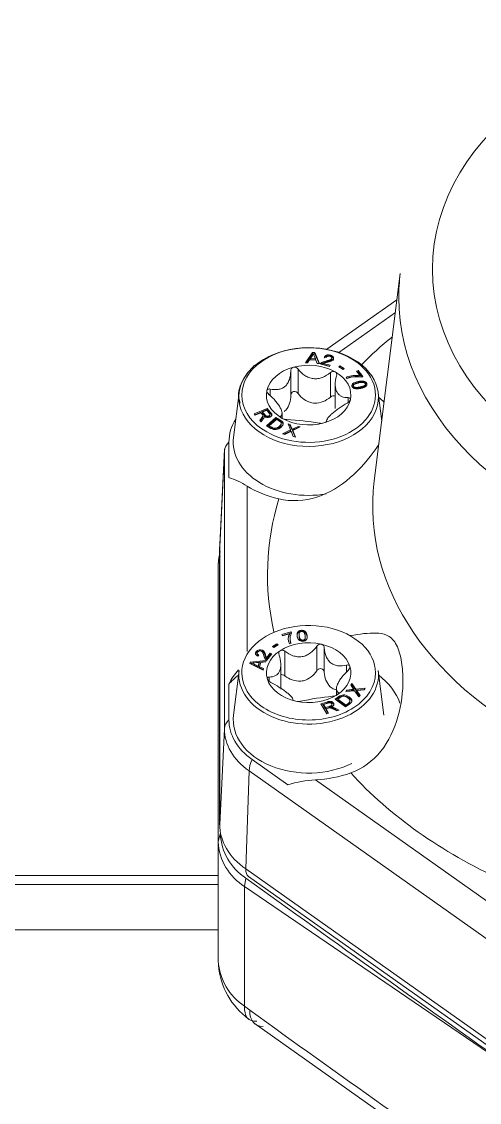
# Model space of a CAD drawing. Header units: millimetres. Extents: x 113490 to 142599, y -20467 to 115.
# Drawn here: x 132934.3 to 132964.7, y -7413.8 to -7342.2 of the extents above; entities that cross this region are included whole.
import ezdxf

# ---------------------------------------------------------------- set-up
doc = ezdxf.new("R2010")
doc.units = ezdxf.units.MM
doc.layers.add('DV1_0', color=7, linetype='Continuous')

msp = doc.modelspace()

# ---------------------------------------------------------------- linework, layer by layer
at = {"layer": 'DV1_0', "color": 7, "linetype": 'Continuous', "lineweight": 15}
for p, q in [((132959.425, -7358.865), (132957.701, -7372.603)), ((132959.206, -7360.609), (132954.559, -7363.895)), ((132953.138, -7364.785), (132953.606, -7364.104)), ((132953.606, -7364.175), (132953.185, -7364.788)), ((132953.413, -7364.587), (132953.278, -7364.794)), ((132953.83, -7364.613), (132953.413, -7364.587)), ((132953.595, -7364.314), (132953.46, -7364.514)), ((132953.46, -7364.514), (132953.799, -7364.534)), ((132953.46, -7364.514), (132953.46, -7364.585)), ((132953.46, -7364.585), (132953.799, -7364.605)), ((132953.606, -7364.104), (132953.606, -7364.175)), ((132953.606, -7364.104), (132953.749, -7364.113)), ((132953.749, -7364.183), (132953.606, -7364.175)), ((132953.799, -7364.534), (132953.718, -7364.333)), ((132953.749, -7364.113), (132953.749, -7364.183)), ((132953.749, -7364.113), (132954.07, -7364.842)), ((132954.038, -7364.84), (132953.749, -7364.183)), ((132953.799, -7364.534), (132953.799, -7364.605)), ((132953.92, -7364.833), (132953.83, -7364.613)), ((132954.501, -7364.435), (132954.388, -7364.395)), ((132954.481, -7364.682), (132954.481, -7364.753)), ((132954.881, -7364.542), (132954.881, -7364.471)), ((132952.16, -7365.334), (132952.16, -7366.953)), ((132953.278, -7364.794), (132953.138, -7364.785)), ((132954.07, -7364.842), (132953.92, -7364.833)), ((132954.725, -7365.029), (132954.108, -7364.86)), ((132954.153, -7364.808), (132954.153, -7364.872)), ((132954.31, -7364.826), (132954.31, -7364.897)), ((132954.31, -7364.826), (132954.767, -7364.951)), ((132954.734, -7365.012), (132954.31, -7364.897)), ((132954.767, -7364.951), (132954.725, -7365.029)), ((132955.342, -7365.062), (132955.422, -7364.996)), ((132955.63, -7365.235), (132955.342, -7365.062)), ((132955.422, -7365.066), (132955.391, -7365.092)), ((132955.422, -7364.996), (132955.422, -7365.066)), ((132955.422, -7364.996), (132955.71, -7365.169)), ((132955.661, -7365.21), (132955.422, -7365.066)), ((132955.71, -7365.169), (132955.63, -7365.235)), ((132956.522, -7365.345), (132956.623, -7365.302)), ((132956.77, -7365.643), (132956.522, -7365.345)), ((132956.623, -7365.373), (132956.565, -7365.397)), ((132956.623, -7365.302), (132956.623, -7365.373)), ((132956.623, -7365.302), (132956.951, -7365.697)), ((132956.908, -7365.715), (132956.623, -7365.373)), ((132955.907, -7365.818), (132955.843, -7365.741)), ((132956.258, -7366.179), (132956.258, -7366.25)), ((132956.77, -7365.643), (132956.77, -7365.714)), ((132956.951, -7365.697), (132956.869, -7365.731)), ((132957.111, -7366.279), (132957.111, -7366.208)), ((132948.736, -7366.77), (132948.369, -7369.729)), ((132955.114, -7366.21), (132955.114, -7367.824)), ((132956.311, -7366.304), (132956.311, -7366.375)), ((132958.197, -7368.654), (132957.963, -7366.77)), ((132949.74, -7368.178), (132950.591, -7367.806)), ((132949.81, -7368.258), (132949.74, -7368.178)), ((132950.591, -7367.877), (132949.785, -7368.23)), ((132950.188, -7368.093), (132949.81, -7368.258)), ((132950.269, -7368.185), (132950.188, -7368.093)), ((132950.567, -7367.927), (132950.285, -7368.05)), ((132950.285, -7368.05), (132950.435, -7368.221)), ((132950.285, -7368.05), (132950.285, -7368.121)), ((132950.285, -7368.121), (132950.435, -7368.292)), ((132950.312, -7368.344), (132950.312, -7368.273)), ((132950.4, -7368.321), (132950.4, -7368.384)), ((132950.733, -7368.117), (132950.567, -7367.927)), ((132950.591, -7367.806), (132950.824, -7368.073)), ((132950.591, -7367.806), (132950.591, -7367.877)), ((132950.824, -7368.144), (132950.591, -7367.877)), ((132950.782, -7368.286), (132950.782, -7368.216)), ((132951.585, -7368.464), (132951.585, -7368.116)), ((132950.117, -7368.608), (132950.224, -7368.451)), ((132950.204, -7368.708), (132950.117, -7368.608)), ((132950.224, -7368.522), (132950.144, -7368.639)), ((132950.344, -7368.502), (132950.204, -7368.708)), ((132950.224, -7368.451), (132950.224, -7368.522)), ((132950.558, -7368.972), (132951.178, -7368.418)), ((132950.841, -7369.131), (132950.558, -7368.972)), ((132951.178, -7368.488), (132950.607, -7369)), ((132951.209, -7368.541), (132950.735, -7368.965)), ((132950.735, -7368.965), (132950.903, -7369.059)), ((132950.735, -7368.965), (132950.735, -7369.036)), ((132950.735, -7369.036), (132950.903, -7369.129)), ((132951.178, -7368.418), (132951.448, -7368.569)), ((132951.178, -7368.418), (132951.178, -7368.488)), ((132951.448, -7368.639), (132951.178, -7368.488)), ((132951.374, -7368.634), (132951.209, -7368.541)), ((132951.526, -7368.878), (132951.526, -7368.807)), ((132951.579, -7368.655), (132951.579, -7368.726)), ((132951.65, -7368.759), (132951.65, -7368.829)), ((132952.151, -7369.239), (132951.985, -7368.839)), ((132951.985, -7368.839), (132952.133, -7368.875)), ((132952.133, -7368.946), (132952.017, -7368.917)), ((132952.133, -7368.875), (132952.223, -7369.088)), ((132952.133, -7368.875), (132952.133, -7368.946)), ((132952.223, -7369.159), (132952.133, -7368.946)), ((132952.783, -7369.032), (132952.3, -7369.271)), ((132952.371, -7369.131), (132952.646, -7368.999)), ((132952.646, -7369.07), (132952.371, -7369.202)), ((132952.646, -7368.999), (132952.783, -7369.032)), ((132952.646, -7368.999), (132952.646, -7369.07)), ((132952.687, -7369.08), (132952.646, -7369.07)), ((132951.138, -7369.127), (132951.138, -7369.198)), ((132951.617, -7369.497), (132952.151, -7369.239)), ((132951.768, -7369.534), (132951.617, -7369.497)), ((132952.151, -7369.31), (132951.714, -7369.521)), ((132952.119, -7369.36), (132951.768, -7369.534)), ((132952.187, -7369.323), (132952.12, -7369.36)), ((132952.151, -7369.239), (132952.151, -7369.31)), ((132952.207, -7369.374), (132952.187, -7369.323)), ((132952.331, -7369.67), (132952.207, -7369.374)), ((132952.223, -7369.088), (132952.223, -7369.159)), ((132952.259, -7369.189), (132952.259, -7369.259)), ((132952.3, -7369.271), (132952.484, -7369.708)), ((132952.3, -7369.271), (132952.3, -7369.342)), ((132952.451, -7369.7), (132952.3, -7369.342)), ((132952.484, -7369.708), (132952.331, -7369.67)), ((132952.371, -7369.131), (132952.371, -7369.202)), ((132947.767, -7370.5), (132947.454, -7376.833)), ((132948.062, -7372.395), (132948.062, -7370.039)), ((132947.349, -7378.126), (132947.49, -7377.605)), ((132947.449, -7377.016), (132947.449, -7395.416)), ((132947.349, -7378.126), (132947.349, -7396.527)), ((132951.573, -7382.794), (132952.174, -7382.624)), ((132952.174, -7382.624), (132952.174, -7382.695)), ((132952.174, -7382.624), (132952.209, -7382.687)), ((132951.617, -7382.871), (132951.573, -7382.794)), ((132952.174, -7382.695), (132951.607, -7382.855)), ((132952.071, -7382.743), (132951.617, -7382.871)), ((132952.186, -7383.372), (132952.068, -7383.405)), ((132952.071, -7382.743), (132952.071, -7382.814)), ((132952.12, -7383.067), (132952.12, -7383.138)), ((132952.128, -7383.179), (132952.128, -7383.25)), ((132952.195, -7382.732), (132952.174, -7382.695)), ((132952.71, -7382.781), (132952.71, -7382.852)), ((132953.129, -7383.048), (132953.129, -7382.977)), ((132949.933, -7384.029), (132949.933, -7384.1)), ((132950.557, -7384.339), (132950.801, -7384.038)), ((132950.801, -7384.109), (132950.557, -7384.409)), ((132950.904, -7384.08), (132950.575, -7384.485)), ((132950.801, -7384.038), (132950.904, -7384.08)), ((132950.801, -7384.038), (132950.801, -7384.109)), ((132950.86, -7384.133), (132950.801, -7384.109)), ((132950.963, -7383.587), (132951.248, -7383.412)), ((132951.043, -7383.653), (132950.963, -7383.587)), ((132951.248, -7383.483), (132951.012, -7383.627)), ((132951.329, -7383.478), (132951.043, -7383.653)), ((132951.248, -7383.412), (132951.248, -7383.483)), ((132951.248, -7383.412), (132951.329, -7383.478)), ((132951.279, -7383.508), (132951.248, -7383.483)), ((132954.389, -7383.685), (132954.389, -7385.304)), ((132949.441, -7384.722), (132949.475, -7384.623)), ((132950.323, -7385.152), (132949.441, -7384.722)), ((132949.475, -7384.694), (132949.462, -7384.732)), ((132949.475, -7384.623), (132950.543, -7384.509)), ((132950.518, -7384.582), (132949.475, -7384.694)), ((132949.475, -7384.623), (132949.475, -7384.694)), ((132949.56, -7384.692), (132949.56, -7384.763)), ((132949.733, -7384.761), (132949.992, -7384.886)), ((132949.733, -7384.761), (132949.733, -7384.832)), ((132950.072, -7384.652), (132949.778, -7384.678)), ((132950.04, -7384.146), (132949.966, -7384.219)), ((132949.992, -7384.886), (132950.072, -7384.652)), ((132949.992, -7384.956), (132950.072, -7384.723)), ((132950.072, -7384.652), (132950.072, -7384.723)), ((132950.186, -7384.642), (132950.088, -7384.93)), ((132950.508, -7384.612), (132950.186, -7384.642)), ((132950.487, -7384.152), (132950.487, -7384.223)), ((132950.543, -7384.509), (132950.508, -7384.612)), ((132950.557, -7384.339), (132950.557, -7384.409)), ((132951.507, -7386.405), (132951.507, -7384.787)), ((132948.736, -7385.171), (132948.369, -7388.13)), ((132949.733, -7384.832), (132949.992, -7384.956)), ((132949.992, -7384.886), (132949.992, -7384.956)), ((132950.088, -7384.93), (132950.088, -7385)), ((132950.088, -7384.93), (132950.356, -7385.055)), ((132950.335, -7385.116), (132950.088, -7385)), ((132950.356, -7385.055), (132950.323, -7385.152)), ((132958.33, -7388.13), (132957.963, -7385.171)), ((132948.062, -7388.439), (132948.062, -7386.082)), ((132956.14, -7386.133), (132956.207, -7386.042)), ((132956.283, -7386.345), (132956.14, -7386.133)), ((132956.207, -7386.113), (132956.165, -7386.17)), ((132956.207, -7386.042), (132956.467, -7386.416)), ((132956.207, -7386.042), (132956.207, -7386.113)), ((132956.467, -7386.486), (132956.207, -7386.113)), ((132955.104, -7387.071), (132955.356, -7386.905)), ((132955.356, -7386.976), (132955.154, -7387.109)), ((132955.191, -7386.381), (132955.191, -7386.815)), ((132955.436, -7386.967), (132955.282, -7387.068)), ((132955.497, -7386.826), (132955.497, -7386.897)), ((132955.653, -7386.793), (132955.653, -7386.864)), ((132955.815, -7386.571), (132955.888, -7386.473)), ((132956.4, -7386.515), (132955.815, -7386.571)), ((132955.888, -7386.543), (132955.872, -7386.566)), ((132955.888, -7386.473), (132956.2, -7386.442)), ((132955.888, -7386.473), (132955.888, -7386.543)), ((132956.2, -7386.513), (132955.888, -7386.543)), ((132956.2, -7386.442), (132956.2, -7386.513)), ((132956.346, -7386.432), (132956.346, -7386.503)), ((132956.68, -7386.928), (132956.4, -7386.515)), ((132956.467, -7386.416), (132957.105, -7386.353)), ((132956.467, -7386.416), (132956.467, -7386.486)), ((132957.049, -7386.429), (132956.467, -7386.486)), ((132956.597, -7386.497), (132956.523, -7386.503)), ((132956.523, -7386.503), (132956.564, -7386.555)), ((132956.523, -7386.503), (132956.523, -7386.573)), ((132956.564, -7386.626), (132956.523, -7386.573)), ((132956.564, -7386.555), (132956.754, -7386.828)), ((132956.564, -7386.555), (132956.564, -7386.626)), ((132956.729, -7386.862), (132956.564, -7386.626)), ((132957.03, -7386.455), (132956.597, -7386.496)), ((132956.754, -7386.828), (132956.68, -7386.928)), ((132957.105, -7386.353), (132957.03, -7386.455)), ((132954.161, -7387.389), (132954.569, -7387.266)), ((132954.553, -7388.04), (132954.161, -7387.389)), ((132954.569, -7387.337), (132954.197, -7387.449)), ((132954.617, -7387.337), (132954.326, -7387.424)), ((132954.326, -7387.424), (132954.456, -7387.64)), ((132954.326, -7387.424), (132954.326, -7387.495)), ((132954.326, -7387.495), (132954.456, -7387.71)), ((132954.456, -7387.64), (132954.717, -7387.561)), ((132954.456, -7387.71), (132954.717, -7387.631)), ((132954.456, -7387.64), (132954.456, -7387.71)), ((132954.642, -7387.671), (132954.501, -7387.714)), ((132954.851, -7387.6), (132954.851, -7387.671)), ((132954.891, -7387.499), (132954.891, -7387.428)), ((132954.944, -7387.61), (132954.944, -7387.681)), ((132955.097, -7387.667), (132955.363, -7387.796)), ((132955.097, -7387.667), (132955.097, -7387.738)), ((132955.786, -7387.588), (132955.104, -7387.071)), ((132955.282, -7387.068), (132955.803, -7387.463)), ((132955.282, -7387.068), (132955.282, -7387.139)), ((132955.282, -7387.139), (132955.803, -7387.534)), ((132956.051, -7387.414), (132955.786, -7387.588)), ((132955.803, -7387.463), (132955.959, -7387.36)), ((132955.803, -7387.534), (132955.959, -7387.431)), ((132955.803, -7387.463), (132955.803, -7387.534)), ((132956.09, -7387.271), (132956.09, -7387.2)), ((132956.09, -7387.206), (132956.09, -7387.277)), ((132954.501, -7387.714), (132954.675, -7388.003)), ((132954.501, -7387.714), (132954.501, -7387.785)), ((132954.639, -7388.014), (132954.501, -7387.785)), ((132954.675, -7388.003), (132954.553, -7388.04)), ((132955.211, -7387.842), (132955.007, -7387.743)), ((132955.273, -7387.823), (132955.097, -7387.738)), ((132955.363, -7387.796), (132955.211, -7387.842)), ((132947.45, -7395.379), (132947.763, -7389.039)), ((132951.968, -7392.749), (132949.611, -7391.083)), ((132947.349, -7396.527), (132947.49, -7396.005)), ((132947.349, -7396.527), (132947.349, -7404.43)), ((132949.356, -7398.829), (132967.756, -7411.84)), ((132947.349, -7399.37), (132849.061, -7399.37)), ((132947.349, -7402.37), (132849.061, -7402.37)), ((132949.747, -7408.558), (132967.503, -7421.115))]:
    msp.add_line(p, q, dxfattribs=at)
at = {"layer": 'DV1_0', "color": 7, "linetype": 'Continuous', "lineweight": 20}
for p, q in [((132955.359, -7364.106), (132959.099, -7361.461)), ((132954.795, -7364.287), (132954.795, -7364.358)), ((132954.868, -7364.515), (132954.868, -7364.586)), ((132952.648, -7365.201), (132952.648, -7366.82)), ((132954.79, -7365.437), (132954.79, -7367.056)), ((132956.623, -7366.034), (132956.623, -7366.105)), ((132957.203, -7366.159), (132957.203, -7366.229)), ((132950.801, -7366.527), (132950.801, -7366.971)), ((132956.317, -7366.335), (132956.317, -7366.405)), ((132956.765, -7366.392), (132956.765, -7366.462)), ((132955.979, -7367.098), (132955.979, -7367.412)), ((132950.435, -7368.221), (132950.435, -7368.292)), ((132950.708, -7368.307), (132950.708, -7368.377)), ((132950.824, -7368.073), (132950.824, -7368.144)), ((132951.502, -7368.322), (132951.502, -7368.392)), ((132950.903, -7369.059), (132950.903, -7369.129)), ((132951.414, -7368.994), (132951.414, -7369.064)), ((132951.448, -7368.569), (132951.448, -7368.639)), ((132947.45, -7376.979), (132947.763, -7370.638)), ((132947.763, -7370.638), (132947.763, -7389.039)), ((132949.262, -7383.917), (132949.262, -7372.958)), ((132947.45, -7395.379), (132947.45, -7376.979)), ((132952.858, -7382.518), (132952.858, -7382.589)), ((132952.722, -7382.894), (132952.722, -7382.965)), ((132952.97, -7383.164), (132952.97, -7383.235)), ((132953.243, -7382.849), (132953.243, -7382.919)), ((132949.877, -7383.918), (132949.877, -7383.989)), ((132950.273, -7383.825), (132950.273, -7383.896)), ((132951.774, -7383.904), (132951.774, -7385.523)), ((132953.89, -7383.574), (132953.89, -7385.193)), ((132955.852, -7384.816), (132955.852, -7385.298)), ((132950.734, -7385.615), (132950.734, -7385.904)), ((132955.311, -7386.638), (132955.311, -7386.725)), ((132955.356, -7386.905), (132955.356, -7386.976)), ((132956.047, -7386.928), (132956.047, -7386.999)), ((132954.569, -7387.266), (132954.569, -7387.337)), ((132954.717, -7387.561), (132954.717, -7387.631)), ((132955.004, -7387.345), (132955.004, -7387.416)), ((132955.959, -7387.36), (132955.959, -7387.431)), ((132949.178, -7398.329), (132949.399, -7391.832)), ((132949.399, -7391.832), (132967.8, -7404.843)), ((132965.517, -7400.705), (132953.803, -7392.423)), ((132967.579, -7411.34), (132949.178, -7398.329)), ((132947.349, -7398.77), (132849.061, -7398.77)), ((132949.107, -7399.498), (132949.183, -7398.934)), ((132949.107, -7399.498), (132967.507, -7412.055)), ((132949.107, -7399.498), (132949.107, -7407.43))]:
    msp.add_line(p, q, dxfattribs=at)
at = {"layer": 'DV1_0', "color": 7, "linetype": 'Continuous', "lineweight": 15}
for centre, radius, start, end in [((132952.896, -7363.856), 0.835, 326.76719, 337.00782), ((132955.127, -7363.759), 1.521, 196.1417, 202.13545), ((132954.6, -7365.483), 0.81, 98.47469, 123.52832), ((132954.6, -7365.553), 0.81, 98.47469, 123.52832), ((132952.411, -7365.321), 0.251, 106.60504, 182.89225), ((132952.404, -7365.371), 0.297, 34.91233, 102.62416), ((132954.985, -7365.644), 0.285, 64.96499, 133.3697), ((132956.518, -7367.694), 2.067, 83.01826, 109.06819), ((132956.518, -7367.765), 2.067, 83.01826, 109.06819), ((132956.453, -7367.337), 1.614, 100.15727, 109.76352), ((132956.576, -7368.038), 2.326, 82.75824, 100.09164), ((132956.358, -7366.292), 0.151, 131.68706, 203.95598), ((132956.712, -7366.79), 0.761, 96.74828, 126.66299), ((132956.712, -7366.861), 0.761, 96.74828, 126.66299), ((132956.883, -7366.986), 0.894, 82.54921, 104.6487), ((132953.911, -7365.949), 1.535, 214.5954, 257.11323), ((132956.358, -7366.363), 0.151, 131.68706, 164.69094), ((132950.758, -7367.018), 1.404, 320.13155, 2.65368), ((132953.726, -7365.878), 1.587, 270.89915, 312.06818), ((132955.73, -7367.087), 0.412, 294.04989, 339.34644), ((132950.06, -7368.379), 0.285, 31.35925, 43.02086), ((132950.641, -7368.07), 0.347, 226.16018, 293.56208), ((132950.225, -7368.353), 0.178, 348.93305, 10.35719), ((132951.125, -7367.1), 1.096, 252.7979, 259.43244), ((132950.015, -7368.273), 0.401, 325.08882, 343.50546), ((132951.133, -7368.667), 0.548, 237.84952, 314.9645), ((132951.127, -7368.725), 0.402, 236.07984, 271.54281), ((132951.079, -7368.651), 0.479, 277.09399, 314.44818), ((132951.079, -7368.722), 0.479, 277.09399, 314.44818), ((132951.166, -7369.053), 0.468, 45.42235, 63.69617), ((132951.081, -7369.269), 0.791, 50.94858, 62.33201), ((132951.081, -7369.339), 0.791, 50.94858, 62.33201), ((132951.441, -7368.824), 0.218, 17.40892, 50.83385), ((132951.441, -7368.895), 0.218, 17.40892, 50.83385), ((132951.929, -7367.849), 0.706, 241.52734, 268.36689), ((132950.684, -7389.51), 20.992, 80.77033, 86.65376), ((132954.17, -7368.116), 0.684, 259.9524, 286.05942), ((132951.127, -7368.795), 0.402, 236.07984, 271.54281), ((132951.655, -7369.348), 0.625, 14.7727, 24.56936), ((132951.655, -7369.419), 0.625, 14.7727, 24.56936), ((132952.971, -7370.451), 1.449, 114.46203, 119.44375), ((132952.971, -7370.521), 1.449, 114.46203, 119.44375), ((132946.769, -7376.716), 4.51, 56.44006, 73.33822), ((132951.211, -7378.342), 3.867, 164.40662, 176.79847), ((132952.77, -7383.077), 0.774, 154.41819, 205.0641), ((132952.77, -7383.148), 0.774, 154.41819, 180.25463), ((132952.975, -7383.067), 0.855, 153.61327, 187.56835), ((132952.793, -7383.084), 0.672, 188.10876, 205.36106), ((132952.793, -7383.155), 0.672, 188.10876, 199.50009), ((132953.002, -7382.866), 0.408, 185.44356, 230.74277), ((132952.935, -7382.883), 0.355, 237.43722, 277.61131), ((132950.138, -7384.141), 0.343, 66.95249, 139.6572), ((132950.138, -7384.211), 0.343, 66.95249, 139.6572), ((132950.123, -7384.099), 0.215, 67.07489, 138.17477), ((132951.59, -7384.114), 0.279, 48.72144, 117.81553), ((132954.141, -7383.732), 0.296, 79.73603, 147.74678), ((132954.133, -7383.689), 0.256, 0.78189, 76.26694), ((132949.421, -7380.755), 3.94, 272.01492, 275.19205), ((132949.044, -7386.24), 1.632, 65.00683, 71.55718), ((132949.044, -7386.311), 1.632, 65.00683, 71.55718), ((132951.184, -7387.522), 3.438, 136.0604, 155.24731), ((132952.769, -7384.341), 1.545, 229.88966, 272.03658), ((132952.581, -7384.37), 1.547, 285.90243, 327.84668), ((132955.759, -7385.299), 1.37, 180.23305, 224.18338), ((132951.013, -7385.57), 0.439, 204.91703, 247.77695), ((132956.753, -7405.548), 18.75, 95.59455, 102.1441), ((132955.474, -7385.309), 1.188, 241.20276, 256.09851), ((132954.88, -7386.197), 0.693, 273.73392, 301.25563), ((132955.844, -7387.613), 0.86, 113.85426, 124.58788), ((132955.844, -7387.683), 0.86, 113.85426, 124.58788), ((132955.756, -7387.416), 0.551, 109.13813, 125.44182), ((132955.666, -7387.235), 0.442, 91.74517, 112.50833), ((132955.666, -7387.306), 0.442, 91.74517, 112.50833), ((132955.665, -7387.306), 0.421, 48.13052, 102.33194), ((132955.663, -7387.404), 0.611, 51.11683, 90.98998), ((132955.663, -7387.474), 0.611, 51.11683, 90.98998), ((132956.382, -7388.041), 1.609, 91.28296, 96.48996), ((132956.382, -7388.111), 1.609, 91.28296, 96.48996), ((132957.043, -7385.863), 0.9, 212.38112, 219.22275), ((132952.662, -7386.575), 0.66, 256.20674, 282.79175), ((132954.81, -7388.195), 0.55, 100.31655, 107.82426), ((132954.844, -7388.09), 0.49, 78.20116, 89.0915), ((132954.844, -7388.16), 0.49, 78.20116, 89.0915), ((132954.737, -7388.408), 0.824, 64.11171, 75.48068), ((132954.737, -7388.479), 0.824, 64.11171, 75.48068), ((132954.148, -7399.68), 7.266, 92.72077, 107.46053), ((132951.2, -7395.815), 3.714, 182.94141, 237.11538), ((132952.312, -7404.288), 4.957, 184.90982, 233.60566)]:
    msp.add_arc(centre, radius, start, end, dxfattribs=at)
at = {"layer": 'DV1_0', "color": 7, "linetype": 'Continuous', "lineweight": 20}
for centre, radius, start, end in [((132951.063, -7396.335), 3.719, 182.95264, 238.25516), ((132951.297, -7404.133), 3.959, 184.31134, 236.41105), ((132954.794, -7400.275), 9.14, 231.52122, 234.18567), ((133619.082, -6479.476), 1144.548, 234.192295, 235.278923)]:
    msp.add_arc(centre, radius, start, end, dxfattribs=at)
msp.add_ellipse((132984.761, -7358.591), major_axis=(-23.211, 0), ratio=0.707107, dxfattribs=at)
at = {"layer": 'DV1_0', "color": 7, "linetype": 'Continuous', "lineweight": 15}
for centre, major_axis, ratio, start_param, end_param in [((132984.761, -7360.455), (-25.436, 0), 0.707107, 6.194678, 6.283185), ((132953.349, -7367.056), (-4.631, 0), 0.707107, 0, 5.597137), ((132953.349, -7366.927), (4.432, 0), 0.707107, 0, 2.456624), ((132953.349, -7367.056), (-4.631, 0), 0.707107, 5.757295, 6.283185), ((132953.349, -7366.927), (-2.8, 0), 0.707107, 5.081401, 6.128599), ((132953.349, -7366.927), (-2.8, 0), 0.707107, 4.034204, 5.081401), ((132954.309, -7364.909), (-0.213, 0), 0.707107, 5.541333, 5.95137), ((132953.349, -7366.927), (-2.8, 0), 0.707107, 2.987006, 4.034204), ((132956.953, -7366.206), (0.158, 0), 0.707107, 0.264558, 1.273013), ((132953.349, -7366.927), (2.8, 0), 0.707107, 2.987006, 4.034204), ((132953.349, -7366.927), (4.432, 0), 0.707107, 4.034204, 6.283185), ((132953.925, -7366.253), (-1.721, 0), 0.707107, 1.362616, 1.469804), ((132953.349, -7366.927), (2.8, 0), 0.707107, 5.081401, 6.128599), ((132953.349, -7370.039), (-6.25, 0), 0.707107, 3.783564, 3.872694), ((132950.439, -7367.207), (1.721, 0), 0.707107, -0.731779, -0.624591), ((132953.349, -7370.039), (-5.287, 0), 0.707107, 5.864567, 6.283185), ((132953.349, -7366.927), (2.8, 0), 0.707107, 4.034204, 5.081401), ((132953.349, -7370.039), (5, 0), 0.707107, 3.053992, 4.948407), ((132953.349, -7370.638), (5.586, 0), 0.707107, 3.106665, 3.141593), ((132953.349, -7369.614), (-6.25, 0), 0.707107, 0.858038, 1.247746), ((132953.349, -7376.979), (-5.899, 0), 0.707107, 6.248257, 6.283185), ((132948.949, -7377.016), (1.5, 0), 0.707107, 3.106686, 3.141593), ((132953.349, -7385.328), (4.432, 0), 0.707107, 0, 3.875749), ((132952.886, -7382.7), (-0.158, 0), 0.707107, 4.825138, 5.833593), ((132953.349, -7385.328), (-2.8, 0), 0.707107, 4.405993, 5.453191), ((132953.349, -7385.328), (2.8, 0), 0.707107, 2.311598, 3.358796), ((132953.349, -7385.328), (2.8, 0), 0.707107, 0.217203, 1.2644), ((132950.674, -7384.352), (-0.213, 0), 0.707107, 0.677135, 1.087172), ((132953.349, -7388.439), (-6.25, 0), 0.707107, 5.552084, 5.720683), ((132953.349, -7385.457), (-4.631, 0), 0.707107, 0, 3.229193), ((132953.349, -7385.457), (-4.631, 0), 0.707107, 6.195585, 6.283185), ((132953.349, -7385.328), (-2.8, 0), 0.707107, 2.311598, 3.358796), ((132953.349, -7385.328), (4.432, 0), 0.707107, 5.453191, 6.283185), ((132953.349, -7388.439), (-6.25, 0), 0.707107, 3.391745, 3.877894), ((132953.349, -7385.328), (-2.8, 0), 0.707107, 0.217203, 1.2644), ((132952.544, -7384.685), (1.721, 0), 0.707107, 4.875998, 4.983186), ((132956.107, -7385.482), (-1.721, 0), 0.707107, 0.687208, 0.794395), ((132953.349, -7385.328), (2.8, 0), 0.707107, 4.405993, 5.453191), ((132953.349, -7388.439), (5, 0), 0.707107, 3.053992, 5.322182), ((132953.349, -7389.039), (-5.586, 0), 0.707107, 0, 0.785398), ((132953.349, -7388.439), (5.287, 0), 0.707107, 3.141593, 3.926991), ((132953.349, -7388.015), (6.25, 0), 0.707107, 4.785029, 5.174737), ((132948.949, -7395.416), (1.5, 0), 0.707107, 3.106686, 3.141593), ((132970.478, -7412.117), (-57.3, 40.501), 0.023272, 1.206524, 1.535376)]:
    msp.add_ellipse(centre, major_axis=major_axis, ratio=ratio, start_param=start_param, end_param=end_param, dxfattribs=at)
at = {"layer": 'DV1_0', "color": 7, "linetype": 'Continuous', "lineweight": 20}
for centre, major_axis, ratio, start_param, end_param in [((132984.761, -7360.455), (-25.436, 0), 0.707107, 0, 2.650107), ((132984.761, -7378.815), (-34.139, 0), 0.707107, -0.71125, -0.613658), ((132953.349, -7366.927), (4.432, 0), 0.707107, 2.456624, 4.034204), ((132949.262, -7370.675), (-1.5, 0), 0.707107, 5.639684, 6.248279), ((132984.761, -7374.301), (27.166, 0), 0.707107, 3.053085, 6.283185), ((132984.761, -7378.815), (34.139, 0), 0.707107, 2.932554, 3.299699), ((132953.349, -7385.328), (4.432, 0), 0.707107, 3.875749, 5.453191), ((132949.262, -7389.076), (-1.5, 0), 0.707107, 5.639684, 6.248279), ((132950.459, -7391.119), (-0.866, -1.225), 0.5, 5.024204, 5.632799), ((132984.761, -7378.815), (-34.139, 0), 0.707107, 0.57636, 0.994436), ((132953.349, -7395.379), (5.899, 0), 0.707107, 3.141593, 3.926991), ((132950.238, -7397.617), (-0.866, -1.225), 0.5, 5.632799, 6.256152)]:
    msp.add_ellipse(centre, major_axis=major_axis, ratio=ratio, start_param=start_param, end_param=end_param, dxfattribs=at)
at = {"layer": 'DV1_0', "color": 7, "linetype": 'Continuous', "lineweight": 15}
for points, degree in [([(132954.56, -7364.749), (132954.424, -7364.781), (132954.341, -7364.809), (132954.31, -7364.826)], 2), ([(132954.388, -7364.395), (132954.45, -7364.305), (132954.662, -7364.251), (132954.795, -7364.287)], 2), ([(132954.795, -7364.358), (132954.662, -7364.321), (132954.45, -7364.376), (132954.388, -7364.465)], 2), ([(132954.481, -7364.682), (132954.68, -7364.635), (132954.843, -7364.561), (132954.868, -7364.515)], 2), ([(132954.868, -7364.586), (132954.843, -7364.632), (132954.68, -7364.706), (132954.481, -7364.753)], 2), ([(132954.755, -7364.353), (132954.673, -7364.331), (132954.535, -7364.374), (132954.501, -7364.435)], 2), ([(132954.985, -7364.549), (132954.964, -7364.589), (132954.876, -7364.653), (132954.723, -7364.708), (132954.56, -7364.749)], 2), ([(132954.868, -7364.515), (132954.895, -7364.467), (132954.833, -7364.374), (132954.755, -7364.353)], 2), ([(132954.795, -7364.287), (132954.929, -7364.324), (132955.028, -7364.472), (132954.985, -7364.549)], 2), ([(132954.985, -7364.62), (132955.028, -7364.542), (132954.929, -7364.394), (132954.795, -7364.358)], 2), ([(132954.881, -7364.542), (132954.881, -7364.563), (132954.868, -7364.586)], 2), ([(132956.657, -7366.12), (132956.419, -7366.168), (132956.294, -7366.277), (132956.317, -7366.335)], 2), ([(132956.623, -7366.034), (132956.794, -7366), (132957.022, -7366.009), (132957.173, -7366.084), (132957.203, -7366.159)], 2), ([(132957.203, -7366.229), (132957.173, -7366.155), (132957.022, -7366.079), (132956.794, -7366.071), (132956.623, -7366.105)], 2), ([(132956.765, -7366.392), (132957.003, -7366.344), (132957.128, -7366.235), (132957.105, -7366.177)], 2), ([(132957.203, -7366.159), (132957.224, -7366.213), (132957.195, -7366.308), (132957.099, -7366.385), (132956.942, -7366.449), (132956.799, -7366.478)], 2), ([(132956.799, -7366.478), (132956.63, -7366.511), (132956.402, -7366.504), (132956.25, -7366.428), (132956.22, -7366.354)], 2), ([(132956.317, -7366.335), (132956.34, -7366.392), (132956.528, -7366.439), (132956.765, -7366.392)], 2), ([(132956.317, -7366.405), (132956.34, -7366.462), (132956.528, -7366.509), (132956.765, -7366.462)], 2), ([(132956.765, -7366.462), (132957.003, -7366.415), (132957.128, -7366.306), (132957.105, -7366.248)], 2), ([(132950.224, -7368.451), (132950.27, -7368.383), (132950.311, -7368.302), (132950.313, -7368.252), (132950.304, -7368.231)], 2), ([(132950.435, -7368.221), (132950.483, -7368.276), (132950.568, -7368.323), (132950.667, -7368.324), (132950.708, -7368.307)], 2), ([(132950.435, -7368.292), (132950.483, -7368.346), (132950.568, -7368.394), (132950.667, -7368.395), (132950.708, -7368.377)], 2), ([(132950.708, -7368.307), (132950.768, -7368.28), (132950.792, -7368.184), (132950.733, -7368.117)], 2), ([(132950.824, -7368.073), (132950.894, -7368.153), (132950.922, -7368.257), (132950.849, -7368.358), (132950.779, -7368.389)], 2), ([(132951.414, -7368.994), (132951.512, -7368.906), (132951.536, -7368.768), (132951.495, -7368.72)], 2), ([(132951.65, -7368.759), (132951.671, -7368.83), (132951.603, -7368.98), (132951.52, -7369.055)], 2), ([(132952.596, -7382.905), (132952.574, -7382.78), (132952.621, -7382.622), (132952.749, -7382.528), (132952.858, -7382.518)], 2), ([(132952.858, -7382.589), (132952.749, -7382.598), (132952.621, -7382.693), (132952.574, -7382.851), (132952.596, -7382.975)], 2), ([(132952.743, -7382.651), (132952.692, -7382.721), (132952.722, -7382.894)], 2), ([(132952.858, -7382.518), (132952.937, -7382.511), (132953.066, -7382.546), (132953.159, -7382.625), (132953.225, -7382.744), (132953.243, -7382.849)], 2), ([(132953.243, -7382.919), (132953.225, -7382.815), (132953.159, -7382.696), (132953.066, -7382.617), (132952.937, -7382.582), (132952.858, -7382.589)], 2), ([(132953.117, -7382.86), (132953.087, -7382.686), (132952.953, -7382.582), (132952.868, -7382.59)], 2), ([(132952.71, -7382.851), (132952.71, -7382.901), (132952.722, -7382.965)], 2), ([(132952.722, -7382.894), (132952.752, -7383.067), (132952.886, -7383.171), (132952.97, -7383.164)], 2), ([(132952.722, -7382.965), (132952.752, -7383.138), (132952.886, -7383.242), (132952.97, -7383.235)], 2), ([(132952.97, -7383.164), (132953.053, -7383.157), (132953.147, -7383.032), (132953.117, -7382.86)], 2), ([(132953.243, -7382.849), (132953.264, -7382.972), (132953.219, -7383.13), (132953.09, -7383.225), (132952.982, -7383.235)], 2), ([(132949.966, -7384.219), (132949.85, -7384.162), (132949.806, -7384.006), (132949.877, -7383.918)], 2), ([(132949.877, -7383.989), (132949.822, -7384.058), (132949.823, -7384.12)], 2), ([(132949.963, -7383.956), (132949.919, -7384.01), (132949.959, -7384.113), (132950.04, -7384.146)], 2), ([(132950.382, -7384.198), (132950.346, -7384.051), (132950.268, -7383.926), (132950.207, -7383.901)], 2), ([(132950.273, -7383.825), (132950.325, -7383.846), (132950.401, -7383.917), (132950.455, -7384.032), (132950.487, -7384.152)], 2), ([(132950.487, -7384.223), (132950.455, -7384.103), (132950.401, -7383.987), (132950.325, -7383.917), (132950.273, -7383.896)], 2), ([(132950.508, -7384.446), (132950.462, -7384.407), (132950.404, -7384.293), (132950.382, -7384.198)], 2), ([(132950.487, -7384.152), (132950.512, -7384.252), (132950.538, -7384.314), (132950.557, -7384.339)], 2), ([(132950.557, -7384.409), (132950.538, -7384.385), (132950.512, -7384.323), (132950.487, -7384.223)], 2), ([(132956.047, -7386.928), (132956.124, -7386.987), (132956.205, -7387.104), (132956.223, -7387.203), (132956.196, -7387.285), (132956.117, -7387.37), (132956.051, -7387.414)], 2), ([(132954.569, -7387.266), (132954.692, -7387.229), (132954.841, -7387.226), (132954.971, -7387.292), (132955.004, -7387.345)], 2), ([(132955.004, -7387.416), (132954.971, -7387.362), (132954.841, -7387.297), (132954.692, -7387.3), (132954.569, -7387.337)], 2), ([(132954.878, -7387.383), (132954.85, -7387.337), (132954.72, -7387.306), (132954.617, -7387.337)], 2), ([(132955.007, -7387.743), (132954.918, -7387.701), (132954.812, -7387.659), (132954.742, -7387.65), (132954.711, -7387.654)], 2), ([(132954.717, -7387.561), (132954.801, -7387.536), (132954.88, -7387.483), (132954.897, -7387.414), (132954.878, -7387.383)], 2), ([(132955.004, -7387.345), (132955.045, -7387.415), (132954.975, -7387.548), (132954.851, -7387.6)], 2), ([(132955.026, -7387.492), (132955.027, -7387.454), (132955.004, -7387.416)], 2), ([(132956.09, -7387.206), (132956.092, -7387.159), (132956.023, -7387.052), (132955.945, -7386.993)], 2), ([(132955.959, -7387.36), (132956.031, -7387.313), (132956.089, -7387.239), (132956.09, -7387.206)], 2), ([(132955.959, -7387.431), (132956.031, -7387.383), (132956.089, -7387.31), (132956.09, -7387.277)], 2), ([(132949.906, -7408.413), (132949.357, -7408.464), (132949.047, -7408.083), (132949.107, -7407.43)], 3), ([(132949.446, -7407.687), (132949.437, -7408.361), (132949.779, -7408.779), (132950.332, -7408.769)], 3)]:
    msp.add_open_spline(points, degree=degree, dxfattribs=at)
for points, degree, knots in [([(132949.766, -7364.952), (132949.457, -7365.273), (132948.927, -7365.87), (132948.607, -7366.844), (132948.771, -7367.333), (132948.812, -7367.452)], 3, [0, 0, 0, 0, 0.402586, 0.875716, 1, 1, 1, 1]), ([(132950.801, -7366.527), (132950.981, -7366.567), (132951.155, -7366.581), (132951.408, -7366.544), (132951.489, -7366.523), (132951.642, -7366.456), (132951.715, -7366.41), (132951.844, -7366.297), (132951.901, -7366.229), (132951.999, -7366.076), (132952.038, -7365.992), (132952.133, -7365.724), (132952.161, -7365.532), (132952.16, -7365.334)], 3, [0, 0, 0, 0, 0.25, 0.25, 0.375, 0.375, 0.5, 0.5, 0.625, 0.625, 0.75, 0.75, 1, 1, 1, 1]), ([(132952.648, -7365.201), (132952.772, -7365.364), (132952.917, -7365.509), (132953.175, -7365.681), (132953.265, -7365.729), (132953.457, -7365.802), (132953.558, -7365.828), (132953.761, -7365.85), (132953.864, -7365.848), (132954.068, -7365.817), (132954.166, -7365.79), (132954.456, -7365.679), (132954.63, -7365.569), (132954.79, -7365.437)], 3, [0, 0, 0, 0, 0.25, 0.25, 0.375, 0.375, 0.5, 0.5, 0.625, 0.625, 0.75, 0.75, 1, 1, 1, 1]), ([(132955.106, -7365.385), (132955.152, -7365.412), (132955.185, -7365.455), (132955.215, -7365.557), (132955.213, -7365.614), (132955.197, -7365.668)], 3, [0, 0, 0, 0, 0.5, 0.5, 1, 1, 1, 1]), ([(132955.197, -7365.668), (132955.14, -7365.86), (132955.111, -7366.051), (132955.116, -7366.33), (132955.126, -7366.419), (132955.164, -7366.587), (132955.193, -7366.665), (132955.266, -7366.8), (132955.312, -7366.859), (132955.418, -7366.955), (132955.478, -7366.993), (132955.672, -7367.079), (132955.819, -7367.1), (132955.979, -7367.098)], 3, [0, 0, 0, 0, 0.25, 0.25, 0.375, 0.375, 0.5, 0.5, 0.625, 0.625, 0.75, 0.75, 1, 1, 1, 1]), ([(132950.72, -7366.893), (132950.674, -7366.855), (132950.635, -7366.809), (132950.584, -7366.714), (132950.574, -7366.664), (132950.583, -7366.622)], 3, [0, 0, 0, 0, 0.5, 0.5, 1, 1, 1, 1]), ([(132950.583, -7366.622), (132950.592, -7366.581), (132950.62, -7366.55), (132950.7, -7366.517), (132950.749, -7366.516), (132950.801, -7366.527)], 3, [0, 0, 0, 0, 0.5, 0.5, 1, 1, 1, 1]), ([(132951.502, -7368.322), (132951.559, -7368.265), (132951.588, -7368.196), (132951.583, -7368.058), (132951.573, -7368.007), (132951.535, -7367.893), (132951.506, -7367.829), (132951.432, -7367.694), (132951.386, -7367.621), (132951.28, -7367.472), (132951.221, -7367.396), (132951.027, -7367.169), (132950.88, -7367.025), (132950.72, -7366.893)], 3, [0, 0, 0, 0, 0.25, 0.25, 0.375, 0.375, 0.5, 0.5, 0.625, 0.625, 0.75, 0.75, 1, 1, 1, 1]), ([(132952.648, -7366.82), (132952.613, -7366.773), (132952.565, -7366.735), (132952.457, -7366.69), (132952.395, -7366.685), (132952.284, -7366.715), (132952.237, -7366.749), (132952.175, -7366.841), (132952.16, -7366.896), (132952.16, -7366.953)], 3, [0, 0, 0, 0, 0.25, 0.25, 0.5, 0.5, 0.75, 0.75, 1, 1, 1, 1]), ([(132955.898, -7367.463), (132955.718, -7367.558), (132955.543, -7367.666), (132955.29, -7367.844), (132955.21, -7367.904), (132955.057, -7368.025), (132954.984, -7368.085), (132954.855, -7368.198), (132954.798, -7368.252), (132954.7, -7368.351), (132954.66, -7368.397), (132954.566, -7368.524), (132954.538, -7368.594), (132954.538, -7368.657)], 3, [0, 0, 0, 0, 0.25, 0.25, 0.375, 0.375, 0.5, 0.5, 0.625, 0.625, 0.75, 0.75, 1, 1, 1, 1]), ([(132955.114, -7367.01), (132955.112, -7367.008), (132955.109, -7367.006), (132955.06, -7366.978), (132955.003, -7366.971), (132954.889, -7366.991), (132954.835, -7367.018), (132954.79, -7367.056)], 3, [0.4857407, 0.4857407, 0.4857407, 0.4857407, 0.5, 0.5, 0.75, 0.75, 1, 1, 1, 1]), ([(132955.979, -7367.098), (132956.025, -7367.097), (132956.064, -7367.109), (132956.114, -7367.155), (132956.125, -7367.19), (132956.116, -7367.232)], 3, [0, 0, 0, 0, 0.5, 0.5, 1, 1, 1, 1]), ([(132950.312, -7368.344), (132950.312, -7368.346), (132950.311, -7368.373), (132950.27, -7368.453), (132950.224, -7368.522)], 2, [0.304495, 0.304495, 0.304495, 0.3333333, 0.6666667, 1, 1, 1]), ([(132950.708, -7368.377), (132950.768, -7368.351), (132950.782, -7368.295), (132950.782, -7368.287)], 2, [0, 0, 0, 0.5, 0.5813327, 0.5813327, 0.5813327]), ([(132950.912, -7368.305), (132950.912, -7368.29), (132950.894, -7368.224), (132950.824, -7368.144)], 2, [0.5731193, 0.5731193, 0.5731193, 0.6666667, 1, 1, 1]), ([(132951.593, -7368.469), (132951.546, -7368.443), (132951.514, -7368.413), (132951.483, -7368.361), (132951.486, -7368.338), (132951.502, -7368.322)], 3, [0, 0, 0, 0, 0.5, 0.5, 1, 1, 1, 1]), ([(132951.414, -7369.064), (132951.512, -7368.977), (132951.526, -7368.893), (132951.526, -7368.878)], 2, [0, 0, 0, 0.5, 0.6103412, 0.6103412, 0.6103412]), ([(132954.538, -7368.657), (132954.539, -7368.675), (132954.523, -7368.696), (132954.462, -7368.738), (132954.415, -7368.759), (132954.359, -7368.774)], 3, [0, 0, 0, 0, 0.5, 0.5, 1, 1, 1, 1]), ([(132958.006, -7370.208), (132957.947, -7370.295), (132957.887, -7370.381), (132957.324, -7371.177), (132956.765, -7371.832), (132955.445, -7372.963), (132954.702, -7373.419), (132953.076, -7373.946), (132952.2, -7374.003), (132951.365, -7373.805)], 3, [0.6099481, 0.6099481, 0.6099481, 0.6099481, 0.625, 0.625, 0.75, 0.75, 0.875, 0.875, 1, 1, 1, 1]), ([(132956.102, -7382.865), (132956.751, -7382.759), (132957.317, -7382.682), (132958.064, -7382.709), (132958.301, -7382.742), (132958.742, -7382.935), (132958.95, -7383.103), (132959.287, -7383.671), (132959.408, -7384.06), (132959.559, -7384.87), (132959.594, -7385.298), (132959.608, -7386.581), (132959.502, -7387.43), (132959.027, -7389.086), (132958.659, -7389.869), (132957.609, -7391.179), (132956.925, -7391.693), (132956.137, -7391.97)], 3, [0.2506974, 0.2506974, 0.2506974, 0.2506974, 0.375, 0.375, 0.4375, 0.4375, 0.5, 0.5, 0.5625, 0.5625, 0.625, 0.625, 0.75, 0.75, 0.875, 0.875, 1, 1, 1, 1]), ([(132952.97, -7383.235), (132953.053, -7383.227), (132953.129, -7383.127), (132953.129, -7383.048)], 2, [0, 0, 0, 0.5, 0.8061801, 0.8061801, 0.8061801]), ([(132950.04, -7384.217), (132949.959, -7384.183), (132949.933, -7384.117), (132949.933, -7384.101)], 2, [0, 0, 0, 0.5, 0.6498472, 0.6498472, 0.6498472]), ([(132951.388, -7384.153), (132951.369, -7384.099), (132951.363, -7384.043), (132951.386, -7383.941), (132951.416, -7383.895), (132951.46, -7383.867)], 3, [0, 0, 0, 0, 0.5, 0.5, 1, 1, 1, 1]), ([(132951.774, -7383.904), (132951.939, -7384.03), (132952.117, -7384.131), (132952.409, -7384.23), (132952.508, -7384.252), (132952.711, -7384.274), (132952.814, -7384.272), (132953.015, -7384.24), (132953.113, -7384.211), (132953.301, -7384.129), (132953.389, -7384.077), (132953.638, -7383.894), (132953.776, -7383.743), (132953.89, -7383.574)], 3, [0, 0, 0, 0, 0.25, 0.25, 0.375, 0.375, 0.5, 0.5, 0.625, 0.625, 0.75, 0.75, 1, 1, 1, 1]), ([(132954.389, -7383.685), (132954.4, -7383.883), (132954.44, -7384.073), (132954.551, -7384.336), (132954.596, -7384.418), (132954.704, -7384.566), (132954.768, -7384.632), (132954.906, -7384.739), (132954.982, -7384.782), (132955.144, -7384.842), (132955.229, -7384.86), (132955.49, -7384.886), (132955.669, -7384.864), (132955.852, -7384.816)], 3, [0, 0, 0, 0, 0.25, 0.25, 0.375, 0.375, 0.5, 0.5, 0.625, 0.625, 0.75, 0.75, 1, 1, 1, 1]), ([(132950.734, -7385.615), (132950.888, -7385.61), (132951.027, -7385.583), (132951.207, -7385.488), (132951.261, -7385.448), (132951.356, -7385.348), (132951.396, -7385.287), (132951.458, -7385.149), (132951.48, -7385.071), (132951.506, -7384.901), (132951.51, -7384.812), (132951.497, -7384.533), (132951.456, -7384.342), (132951.388, -7384.153)], 3, [0, 0, 0, 0, 0.25, 0.25, 0.375, 0.375, 0.5, 0.5, 0.625, 0.625, 0.75, 0.75, 1, 1, 1, 1]), ([(132955.852, -7384.816), (132955.904, -7384.802), (132955.955, -7384.802), (132956.039, -7384.83), (132956.071, -7384.86), (132956.084, -7384.901)], 3, [0, 0, 0, 0, 0.5, 0.5, 1, 1, 1, 1]), ([(132951.774, -7385.523), (132951.727, -7385.487), (132951.672, -7385.463), (132951.579, -7385.45), (132951.541, -7385.453), (132951.506, -7385.464)], 3, [0, 0, 0, 0, 0.25, 0.25, 0.4188537, 0.4188537, 0.4188537, 0.4188537]), ([(132954.389, -7385.304), (132954.386, -7385.248), (132954.367, -7385.194), (132954.301, -7385.106), (132954.251, -7385.072), (132954.137, -7385.047), (132954.077, -7385.055), (132953.969, -7385.104), (132953.923, -7385.144), (132953.89, -7385.193)], 3, [0, 0, 0, 0, 0.25, 0.25, 0.5, 0.5, 0.75, 0.75, 1, 1, 1, 1]), ([(132955.964, -7385.177), (132955.811, -7385.316), (132955.672, -7385.466), (132955.492, -7385.702), (132955.438, -7385.78), (132955.343, -7385.933), (132955.303, -7386.009), (132955.241, -7386.147), (132955.218, -7386.211), (132955.192, -7386.327), (132955.189, -7386.378), (132955.202, -7386.516), (132955.243, -7386.584), (132955.311, -7386.638)], 3, [0, 0, 0, 0, 0.25, 0.25, 0.375, 0.375, 0.5, 0.5, 0.625, 0.625, 0.75, 0.75, 1, 1, 1, 1]), ([(132956.084, -7384.901), (132956.096, -7384.942), (132956.09, -7384.992), (132956.045, -7385.091), (132956.009, -7385.137), (132955.964, -7385.177)], 3, [0, 0, 0, 0, 0.5, 0.5, 1, 1, 1, 1]), ([(132950.615, -7385.755), (132950.602, -7385.713), (132950.609, -7385.678), (132950.654, -7385.629), (132950.69, -7385.616), (132950.734, -7385.615)], 3, [0, 0, 0, 0, 0.5, 0.5, 1, 1, 1, 1]), ([(132952.31, -7387.107), (132952.299, -7387.044), (132952.259, -7386.976), (132952.148, -7386.853), (132952.102, -7386.81), (132951.995, -7386.715), (132951.931, -7386.664), (132951.793, -7386.557), (132951.716, -7386.5), (132951.554, -7386.386), (132951.47, -7386.33), (132951.208, -7386.163), (132951.029, -7386.062), (132950.847, -7385.976)], 3, [0, 0, 0, 0, 0.25, 0.25, 0.375, 0.375, 0.5, 0.5, 0.625, 0.625, 0.75, 0.75, 1, 1, 1, 1]), ([(132955.311, -7386.638), (132955.33, -7386.654), (132955.336, -7386.676), (132955.313, -7386.729), (132955.283, -7386.76), (132955.239, -7386.789)], 3, [0, 0, 0, 0, 0.5, 0.5, 1, 1, 1, 1]), ([(132952.505, -7387.216), (132952.448, -7387.203), (132952.399, -7387.185), (132952.331, -7387.145), (132952.313, -7387.125), (132952.31, -7387.107)], 3, [0, 0, 0, 0, 0.5, 0.5, 1, 1, 1, 1]), ([(132954.717, -7387.631), (132954.801, -7387.606), (132954.88, -7387.554), (132954.891, -7387.509), (132954.891, -7387.499)], 2, [0, 0, 0, 0.3333333, 0.6666667, 0.7677941, 0.7677941, 0.7677941]), ([(132956.217, -7387.258), (132956.217, -7387.242), (132956.205, -7387.174), (132956.124, -7387.058), (132956.047, -7386.999)], 2, [0.5295389, 0.5295389, 0.5295389, 0.6, 0.8, 1, 1, 1])]:
    msp.add_open_spline(points, degree=degree, knots=knots, dxfattribs=at)

doc.saveas('drawing.dxf')
